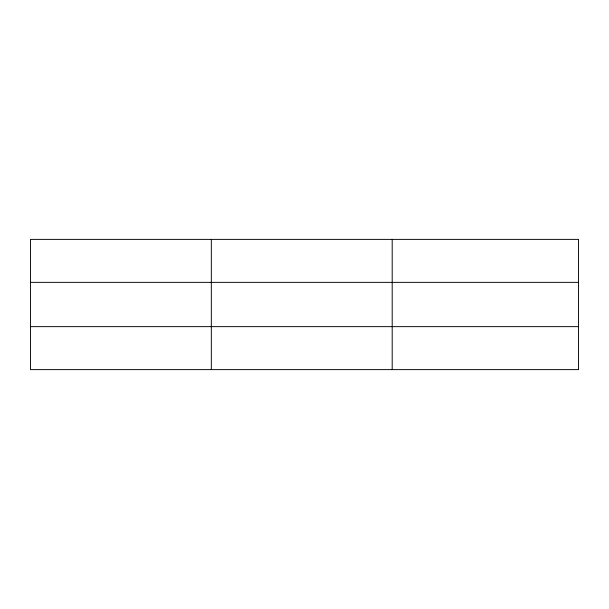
<?xml version="1.0" encoding="UTF-8"?>
<svg xmlns="http://www.w3.org/2000/svg" width="609" height="609" viewBox="0 0 609 609"><rect width="100%" height="100%" fill="white"/><g stroke="black" fill="none" stroke-linecap="round" stroke-linejoin="round"><path stroke-width="0.91" d="M211.323 239.383L211.323 369.617M392.196 239.383L392.196 369.617M578.55 282.363L578.55 239.383L30.45 239.383L30.45 369.617L578.55 369.617L578.55 282.363L30.45 282.363M30.45 326.637L578.55 326.637"/></g></svg>
